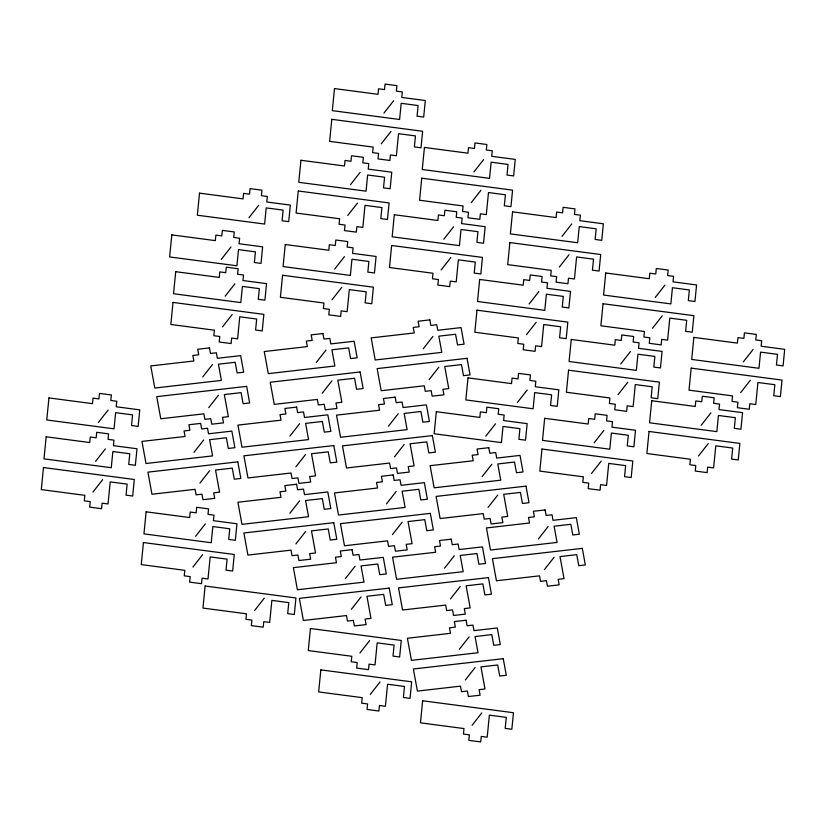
<?xml version="1.0" encoding="UTF-8"?>
<svg xmlns="http://www.w3.org/2000/svg" width="826" height="826" viewBox="0 0 826 826"><rect width="100%" height="100%" fill="white"/><g stroke="black" fill="none" stroke-linecap="round" stroke-linejoin="round"><path stroke-width="1.24" d="M248.967 217.672L258.703 205.271M221.265 259.405L230.991 247.015M98.397 422.437L108.123 410.037M95.62 461.321L105.346 448.921M225.168 296.204L234.894 283.803M383.945 113.1L393.672 100.71M92.935 492.059L102.661 479.658M222.483 326.931L232.209 314.53M381.261 143.838L390.987 131.437M350.4 184.776L360.126 172.376M202.762 376.904L212.489 364.503M347.715 215.503L357.451 203.103M208.73 407.631L218.456 395.231M334.716 269.028L344.442 256.628M193.945 452.39L203.681 439.99M332.031 299.766L341.757 287.365M199.923 483.117L209.649 470.717M316.234 362.511L325.971 350.11M473.887 171.973L483.613 159.573M195.576 536.332L205.313 523.932M471.202 202.7L480.928 190.3M322.212 393.238L331.938 380.838M443.779 239.251L453.515 226.861M289.936 436.076L299.662 423.686M192.902 567.059L202.628 554.669M441.105 269.988L450.831 257.588M295.904 466.804L305.63 454.414M289.905 513.225L299.631 500.824M423.16 348.861L432.886 336.461M295.873 543.952L305.599 531.552M388.488 426.133L398.215 413.733M429.128 379.588L438.854 367.188M254.573 610.548L264.299 598.148M562.01 236.36L571.737 223.96M394.456 456.85L404.193 444.46M529.136 303.968L538.872 291.568M559.326 267.097L569.052 254.697M386.454 503.912L396.191 491.511M526.451 334.695L536.188 322.295M345.361 578.623L355.097 566.223M392.433 534.639L402.159 522.239M485.781 436.211L495.507 423.821M351.339 609.351L361.065 596.95M517.458 402.396L527.184 389.996M482.105 476.664L491.842 464.274M359.899 653.015L369.625 640.615M488.073 507.391L497.81 495.001M655.204 297.515L664.93 285.115M444.553 568.154L454.279 555.753M620.708 363.977L630.434 351.577M652.519 328.242L662.245 315.842M370.296 694.387L380.022 681.987M450.521 598.881L460.247 586.481M618.024 394.704L627.75 382.304M594.131 442.829L603.858 430.429M538.428 538.913L548.154 526.513M591.447 473.556L601.173 461.156M459.38 649.236L469.116 636.836M544.396 569.641L554.122 557.24M465.358 679.963L475.084 667.563M743.328 361.902L753.054 349.512M701.191 425.256L710.918 412.855M472.09 725.29L481.816 712.9M740.643 392.639L750.369 380.239M698.507 455.983L708.233 443.583M48.941 397.925L46.762 419.969L114.05 428.828L115.64 412.649L132.563 414.879L131.51 425.535L138.138 426.412L139.77 409.872L116.229 406.774L116.765 401.26L110.829 400.476L111.376 394.962L99.502 393.403L98.955 398.917L93.018 398.132L92.481 403.646L48.941 397.925M46.163 436.809L43.984 458.864L111.262 467.712L112.863 451.543L129.785 453.763L128.732 464.429L135.361 465.296L136.992 448.755L113.441 445.658L113.988 440.144L108.051 439.37L108.588 433.856L96.714 432.297L96.177 437.811L90.24 437.026L89.693 442.54L46.163 436.809M43.479 467.547L41.3 489.591L84.841 495.321L84.293 500.835L90.23 501.609L89.683 507.123L101.557 508.692L102.104 503.179L108.041 503.953L110.219 481.909L127.132 484.129L126.048 495.156L132.676 496.034L134.308 479.493L43.479 467.547M171.808 234.894L169.629 256.948L236.917 265.796L238.507 249.628L255.43 251.847L254.377 262.513L261.006 263.38L262.637 246.84L239.086 243.742L239.633 238.229L233.696 237.454L234.243 231.941L222.37 230.382L221.822 235.895L215.885 235.111L215.338 240.624L171.808 234.894M146.119 511.821L143.951 533.875L211.229 542.723L212.829 526.544L229.742 528.774L228.688 539.43L235.327 540.307L236.959 523.767L213.407 520.669L213.955 515.156L208.018 514.371L208.555 508.857L196.681 507.298L196.144 512.812L190.207 512.037L189.66 517.541L146.119 511.821M143.435 542.548L141.267 564.602L184.797 570.332L184.26 575.836L190.197 576.62L189.65 582.134L201.523 583.693L202.071 578.179L208.007 578.964L210.176 556.91L227.098 559.14L226.014 570.167L232.643 571.034L234.274 554.494L143.435 542.548M175.711 271.692L173.532 293.736L240.82 302.595L242.41 286.415L259.333 288.646L258.28 299.301L264.909 300.179L266.54 283.638L242.989 280.541L243.536 275.027L237.599 274.242L238.146 268.729L226.272 267.17L225.725 272.683L219.788 271.899L219.241 277.412L175.711 271.692M173.026 302.419L170.848 324.473L214.388 330.194L213.841 335.707L219.778 336.492L219.231 342.005L231.104 343.564L231.652 338.051L237.589 338.836L239.767 316.781L256.679 319.012L255.595 330.039L262.224 330.906L263.855 314.365L173.026 302.419M199.51 193.15L197.342 215.204L264.619 224.052L266.22 207.884L283.132 210.114L282.089 220.769L288.718 221.636L290.349 205.096L266.798 202.009L267.345 196.495L261.408 195.71L261.945 190.197L250.071 188.638L249.535 194.151L243.598 193.367L243.05 198.88L199.51 193.15M205.116 586.026L202.938 608.081L246.478 613.811L245.931 619.324L251.868 620.099L251.331 625.612L263.205 627.171L263.742 621.658L269.679 622.443L271.857 600.388L288.78 602.619L287.685 613.646L294.314 614.513L295.945 597.972L205.116 586.026M285.259 244.517L283.081 266.571L350.358 275.419L351.959 259.25L368.881 261.47L367.828 272.136L374.457 273.003L376.088 256.463L352.537 253.365L353.084 247.852L347.147 247.077L347.694 241.564L335.821 240.005L335.273 245.518L329.337 244.733L328.789 250.247L285.259 244.517M282.575 275.254L280.396 297.298L323.937 303.028L323.389 308.542L329.326 309.316L328.779 314.83L340.653 316.399L341.2 310.886L347.137 311.66L349.315 289.616L366.228 291.836L365.144 302.863L371.772 303.741L373.404 287.2L282.575 275.254M300.943 160.265L298.764 182.309L366.052 191.167L367.642 174.988L384.565 177.218L383.512 187.874L390.14 188.751L391.772 172.211L368.231 169.113L368.768 163.6L362.831 162.815L363.378 157.301L351.504 155.742L350.957 161.256L345.02 160.471L344.483 165.985L300.943 160.265M298.258 190.992L296.09 213.046L339.62 218.766L339.073 224.28L345.01 225.064L344.473 230.578L356.347 232.137L356.884 226.623L362.82 227.408L364.999 205.354L381.922 207.584L380.827 218.611L387.456 219.479L389.098 202.938L298.258 190.992M334.489 88.588L332.31 110.643L399.598 119.491L401.188 103.322L418.111 105.542L417.058 116.208L423.686 117.075L425.318 100.535L401.766 97.437L402.314 91.923L396.377 91.149L396.924 85.636L385.05 84.076L384.503 89.59L378.566 88.805L378.019 94.319L334.489 88.588M331.804 119.326L329.626 141.37L373.166 147.1L372.619 152.614L378.556 153.399L378.009 158.902L389.882 160.471L390.43 154.958L396.366 155.732L398.545 133.688L415.468 135.908L414.373 146.935L421.002 147.813L422.633 131.272L331.804 119.326M310.442 628.503L308.263 650.558L351.804 656.278L351.256 661.791L357.193 662.576L356.646 668.089L368.52 669.649L369.067 664.135L375.004 664.92L377.183 642.865L394.095 645.096L393.011 656.112L399.639 656.99L401.271 640.449L310.442 628.503M320.839 669.876L318.66 691.93L362.201 697.65L361.654 703.163L367.591 703.948L367.043 709.462L378.917 711.021L379.464 705.507L385.401 706.292L387.58 684.238L404.492 686.458L403.408 697.485L410.037 698.362L411.668 681.822L320.839 669.876M394.322 214.739L392.154 236.794L459.432 245.642L461.032 229.473L477.944 231.693L476.901 242.359L483.53 243.226L485.161 226.685L461.61 223.588L462.157 218.085L456.22 217.3L456.757 211.786L444.884 210.227L444.347 215.741L438.41 214.956L437.863 220.47L394.322 214.739M391.638 245.477L389.469 267.521L433 273.251L432.463 278.765L438.399 279.549L437.852 285.063L449.726 286.622L450.273 281.108L456.21 281.883L458.378 259.839L475.301 262.059L474.217 273.086L480.846 273.964L482.477 257.423L391.638 245.477M424.43 147.451L422.251 169.506L489.539 178.354L491.129 162.185L508.052 164.415L506.999 175.071L513.627 175.938L515.259 159.408L491.707 156.31L492.255 150.797L486.318 150.012L486.865 144.498L474.991 142.939L474.444 148.453L468.507 147.668L467.97 153.182L424.43 147.451M421.745 178.189L419.567 200.243L463.107 205.963L462.56 211.477L468.497 212.261L467.96 217.775L479.834 219.334L480.371 213.82L486.308 214.605L488.486 192.551L505.409 194.771L504.314 205.798L510.943 206.676L512.574 190.135L421.745 178.189M436.324 411.699L434.146 433.753L501.423 442.602L503.024 426.433L519.936 428.653L518.893 439.318L525.522 440.186L527.153 423.645L503.602 420.548L504.149 415.044L498.212 414.26L498.749 408.746L486.875 407.187L486.338 412.701L480.402 411.916L479.854 417.429L436.324 411.699M422.633 700.778L420.455 722.833L463.985 728.563L463.448 734.077L469.385 734.851L468.838 740.364L480.711 741.924L481.259 736.41L487.195 737.195L489.364 715.14L506.286 717.371L505.202 728.398L511.831 729.265L513.462 712.724L422.633 700.778M468.001 377.885L465.823 399.929L533.111 408.777L534.701 392.608L551.623 394.838L550.57 405.494L557.199 406.361L558.83 389.831L535.279 386.733L535.826 381.22L529.889 380.435L530.437 374.921L518.563 373.362L518.016 378.876L512.079 378.091L511.531 383.605L468.001 377.885M479.679 279.456L477.511 301.5L544.788 310.349L546.389 294.18L563.301 296.41L562.248 307.065L568.877 307.933L570.518 291.402L546.967 288.305L547.504 282.791L541.567 282.007L542.114 276.493L530.24 274.934L529.693 280.448L523.756 279.663L523.219 285.176L479.679 279.456M476.994 310.184L474.826 332.238L518.356 337.958L517.819 343.471L523.756 344.256L523.209 349.77L535.083 351.329L535.62 345.815L541.557 346.6L543.735 324.546L560.658 326.776L559.574 337.793L566.202 338.67L567.834 322.13L476.994 310.184M512.554 211.848L510.375 233.903L577.663 242.751L579.253 226.582L596.176 228.802L595.123 239.457L601.751 240.335L603.383 223.794L579.842 220.697L580.379 215.183L574.442 214.409L574.989 208.895L563.115 207.326L562.568 212.84L556.631 212.065L556.094 217.579L512.554 211.848M509.869 242.576L507.701 264.63L551.231 270.36L550.684 275.874L556.621 276.648L556.084 282.162L567.958 283.721L568.495 278.217L574.431 278.992L576.61 256.938L593.533 259.168L592.438 270.195L599.067 271.062L600.698 254.532L509.869 242.576M544.675 418.317L542.496 440.361L609.784 449.21L611.374 433.041L628.297 435.271L627.244 445.926L633.872 446.804L635.504 430.263L611.952 427.166L612.5 421.652L606.563 420.868L607.11 415.354L595.236 413.795L594.689 419.309L588.752 418.524L588.205 424.037L544.675 418.317M541.99 449.045L539.812 471.099L583.352 476.819L582.805 482.332L588.742 483.117L588.195 488.631L600.068 490.19L600.616 484.676L606.552 485.461L608.731 463.407L625.643 465.637L624.559 476.654L631.188 477.531L632.819 460.991L541.99 449.045M571.251 339.465L569.073 361.509L636.35 370.358L637.951 354.189L654.873 356.419L653.82 367.074L660.449 367.942L662.08 351.411L638.529 348.314L639.076 342.8L633.139 342.016L633.676 336.502L621.802 334.943L621.266 340.457L615.329 339.672L614.781 345.185L571.251 339.465M568.567 370.193L566.388 392.247L609.918 397.967L609.382 403.48L615.318 404.265L614.771 409.779L626.645 411.338L627.192 405.824L633.129 406.609L635.297 384.555L652.22 386.785L651.136 397.802L657.764 398.679L659.396 382.139L568.567 370.193M605.747 273.003L603.569 295.047L670.846 303.906L672.447 287.727L689.369 289.957L688.316 300.612L694.945 301.49L696.576 284.949L673.025 281.852L673.572 276.338L667.635 275.554L668.172 270.04L656.298 268.481L655.761 273.995L649.825 273.21L649.277 278.723L605.747 273.003M603.063 303.731L600.884 325.785L644.425 331.515L643.877 337.018L649.814 337.803L649.267 343.317L661.141 344.876L661.688 339.362L667.625 340.147L669.803 318.093L686.716 320.323L685.632 331.35L692.26 332.217L693.892 315.677L603.063 303.731M651.735 400.734L649.556 422.788L716.844 431.637L718.434 415.468L735.357 417.698L734.304 428.353L740.932 429.221L742.564 412.68L719.012 409.582L719.56 404.079L713.623 403.295L714.17 397.781L702.296 396.222L701.749 401.735L695.812 400.951L695.265 406.464L651.735 400.734M649.05 431.471L646.872 453.515L690.412 459.246L689.865 464.759L695.802 465.544L695.255 471.057L707.128 472.617L707.675 467.103L713.612 467.888L715.791 445.834L732.703 448.053L731.619 459.08L738.248 459.958L739.879 443.417L649.05 431.471M693.871 337.39L691.692 359.444L758.98 368.293L760.57 352.124L777.493 354.344L776.44 365.009L783.069 365.877L784.7 349.336L761.149 346.239L761.696 340.735L755.759 339.951L756.306 334.437L744.433 332.878L743.885 338.392L737.948 337.607L737.401 343.12L693.871 337.39M691.186 368.128L689.008 390.171L732.548 395.902L732.001 401.415L737.938 402.2L737.391 407.714L749.265 409.273L749.812 403.759L755.749 404.534L757.927 382.49L774.84 384.709L773.755 395.737L780.384 396.614L782.015 380.074L691.186 368.128M429.85 319.889L418.101 321.231L419.112 326.755L413.237 327.426L414.249 332.961L371.163 337.886L375.21 359.991L441.796 352.372L438.823 336.161L455.57 334.241L457.532 344.927L464.088 344.184L461.053 327.602L437.749 330.266L436.737 324.742L430.862 325.413L429.85 319.889M322.935 333.528L311.185 334.871L312.197 340.395L306.322 341.076L307.334 346.6L264.248 351.535L268.295 373.641L334.871 366.011L331.907 349.801L348.655 347.891L350.606 358.577L357.173 357.823L354.137 341.241L330.834 343.905L329.822 338.381L323.947 339.052L322.935 333.528M209.453 347.922L197.703 349.264L198.715 354.788L192.84 355.469L193.852 360.993L150.766 365.928L154.813 388.034L221.399 380.404L218.425 364.194L235.173 362.284L237.134 372.97L243.691 372.216L240.655 355.634L217.352 358.298L216.34 352.774L210.465 353.445L209.453 347.922M467.02 358.329L377.131 368.613L381.178 390.719L424.265 385.794L425.276 391.317L431.151 390.646L432.163 396.17L443.913 394.828L442.901 389.304L448.776 388.623L444.729 366.517L461.476 364.607L463.5 375.654L470.056 374.901L467.02 358.329M360.105 371.968L270.216 382.252L274.263 404.368L317.339 399.433L318.351 404.957L324.226 404.286L325.238 409.81L336.987 408.467L335.975 402.943L341.861 402.272L337.813 380.166L354.55 378.246L356.574 389.294L363.141 388.55L360.105 371.968M246.623 386.361L156.734 396.645L160.781 418.761L203.867 413.826L204.879 419.35L210.754 418.679L211.766 424.203L223.516 422.86L222.504 417.337L228.379 416.665L224.331 394.56L241.078 392.639L243.102 403.687L249.659 402.943L246.623 386.361M296.627 407.104L284.877 408.447L285.889 413.971L280.014 414.642L281.026 420.176L237.94 425.101L241.987 447.217L308.573 439.587L305.599 423.377L322.346 421.456L324.298 432.143L330.865 431.399L327.829 414.817L304.526 417.481L303.514 411.957L297.639 412.628L296.627 407.104M395.189 397.151L383.44 398.493L384.441 404.017L378.566 404.688L379.578 410.223L336.502 415.148L340.539 437.264L407.125 429.634L404.162 413.423L420.909 411.513L422.86 422.189L429.417 421.446L426.392 404.864L403.078 407.528L402.076 402.004L396.201 402.675L395.189 397.151M200.646 423.408L188.896 424.75L189.908 430.284L184.033 430.955L185.045 436.479L141.958 441.414L146.006 463.52L212.581 455.9L209.618 439.69L226.365 437.77L228.317 448.456L234.883 447.702L231.848 431.12L208.544 433.795L207.532 428.26L201.658 428.931L200.646 423.408M333.797 445.544L243.907 455.828L247.955 477.944L291.041 473.009L292.053 478.533L297.928 477.862L298.929 483.386L310.69 482.043L309.678 476.519L315.553 475.848L311.505 453.732L328.252 451.822L330.266 462.87L336.832 462.126L333.797 445.544M432.359 435.591L342.47 445.875L346.507 467.991L389.593 463.056L390.605 468.579L396.48 467.908L397.492 473.432L409.242 472.09L408.23 466.566L414.105 465.895L410.068 443.779L426.805 441.869L428.828 452.916L435.395 452.173L432.359 435.591M237.816 461.848L147.926 472.142L151.974 494.247L195.06 489.312L196.061 494.846L201.936 494.165L202.948 499.699L214.698 498.357L213.697 492.823L219.571 492.151L215.524 470.046L232.271 468.125L234.285 479.183L240.851 478.43L237.816 461.848M488.806 447.692L477.056 449.034L478.068 454.558L472.193 455.229L473.205 460.763L430.119 465.688L434.156 487.805L500.742 480.174L497.779 463.964L514.526 462.044L516.477 472.73L523.044 471.987L520.008 455.405L496.705 458.069L495.693 452.545L489.818 453.216L488.806 447.692M296.606 484.243L284.856 485.585L285.858 491.119L279.983 491.79L280.995 497.314L237.919 502.249L241.956 524.355L308.542 516.735L305.579 500.525L322.326 498.605L324.277 509.291L330.834 508.537L327.808 491.955L304.495 494.629L303.493 489.095L297.618 489.777L296.606 484.243M393.155 474.929L381.405 476.272L382.417 481.806L376.542 482.477L377.554 488.001L334.468 492.936L338.515 515.042L405.091 507.422L402.128 491.212L418.875 489.291L420.826 499.978L427.393 499.224L424.358 482.642L401.054 485.316L400.042 479.782L394.167 480.453L393.155 474.929M525.976 486.132L436.087 496.416L440.134 518.532L483.21 513.596L484.222 519.12L490.097 518.449L491.109 523.973L502.858 522.631L501.847 517.107L507.722 516.436L503.684 494.32L520.421 492.41L522.445 503.457L529.012 502.714L525.976 486.132M333.776 522.682L243.887 532.976L247.924 555.082L291.01 550.147L292.022 555.681L297.897 555.01L298.909 560.534L310.659 559.192L309.647 553.657L315.522 552.986L311.485 530.881L328.221 528.96L330.245 540.018L336.812 539.264L333.776 522.682M430.325 513.369L340.436 523.663L344.483 545.769L387.559 540.834L388.571 546.368L394.446 545.687L395.458 551.221L407.208 549.868L406.196 544.344L412.081 543.673L408.034 521.567L424.77 519.647L426.794 530.705L433.361 529.951L430.325 513.369M545.129 509.931L533.379 511.273L534.381 516.808L528.506 517.479L529.518 523.003L486.431 527.938L490.479 550.044L557.065 542.424L554.101 526.214L570.849 524.293L572.8 534.98L579.356 534.226L576.331 517.644L553.017 520.318L552.016 514.784L546.131 515.455L545.129 509.931M352.062 549.651L340.312 550.994L341.324 556.518L335.449 557.189L336.461 562.723L293.375 567.648L297.412 589.754L363.998 582.134L361.034 565.924L377.781 564.003L379.733 574.689L386.3 573.936L383.264 557.364L359.96 560.028L358.949 554.504L353.074 555.175L352.062 549.651M451.244 539.172L439.494 540.514L440.506 546.048L434.631 546.719L435.643 552.243L392.556 557.178L396.604 579.284L463.19 571.664L460.216 555.454L476.963 553.534L478.925 564.22L485.481 563.466L482.446 546.884L459.142 549.558L458.131 544.024L452.256 544.695L451.244 539.172M582.299 548.371L492.41 558.665L496.447 580.771L539.533 575.836L540.545 581.37L546.42 580.688L547.432 586.223L559.181 584.87L558.169 579.346L564.044 578.675L559.997 556.569L576.744 554.649L578.768 565.707L585.324 564.953L582.299 548.371M389.232 588.091L299.342 598.375L303.39 620.481L346.466 615.556L347.478 621.08L353.352 620.409L354.364 625.932L366.114 624.59L365.102 619.066L370.977 618.385L366.94 596.279L383.677 594.369L385.701 605.417L392.267 604.663L389.232 588.091M488.414 577.611L398.524 587.905L402.572 610.011L445.658 605.076L446.67 610.61L452.545 609.929L453.557 615.463L465.306 614.11L464.295 608.586L470.17 607.915L466.122 585.81L482.869 583.889L484.893 594.947L491.449 594.193L488.414 577.611M466.081 620.254L454.331 621.596L455.343 627.13L449.468 627.801L450.48 633.325L407.394 638.261L411.431 660.366L478.017 652.747L475.053 636.536L491.8 634.616L493.752 645.302L500.319 644.548L497.283 627.966L473.979 630.641L472.968 625.106L467.093 625.778L466.081 620.254M503.251 658.694L413.361 668.988L417.409 691.094L460.485 686.158L461.497 691.692L467.371 691.011L468.383 696.545L480.133 695.203L479.121 689.669L484.996 688.998L480.959 666.892L497.696 664.971L499.72 676.029L506.286 675.276L503.251 658.694"/></g></svg>
